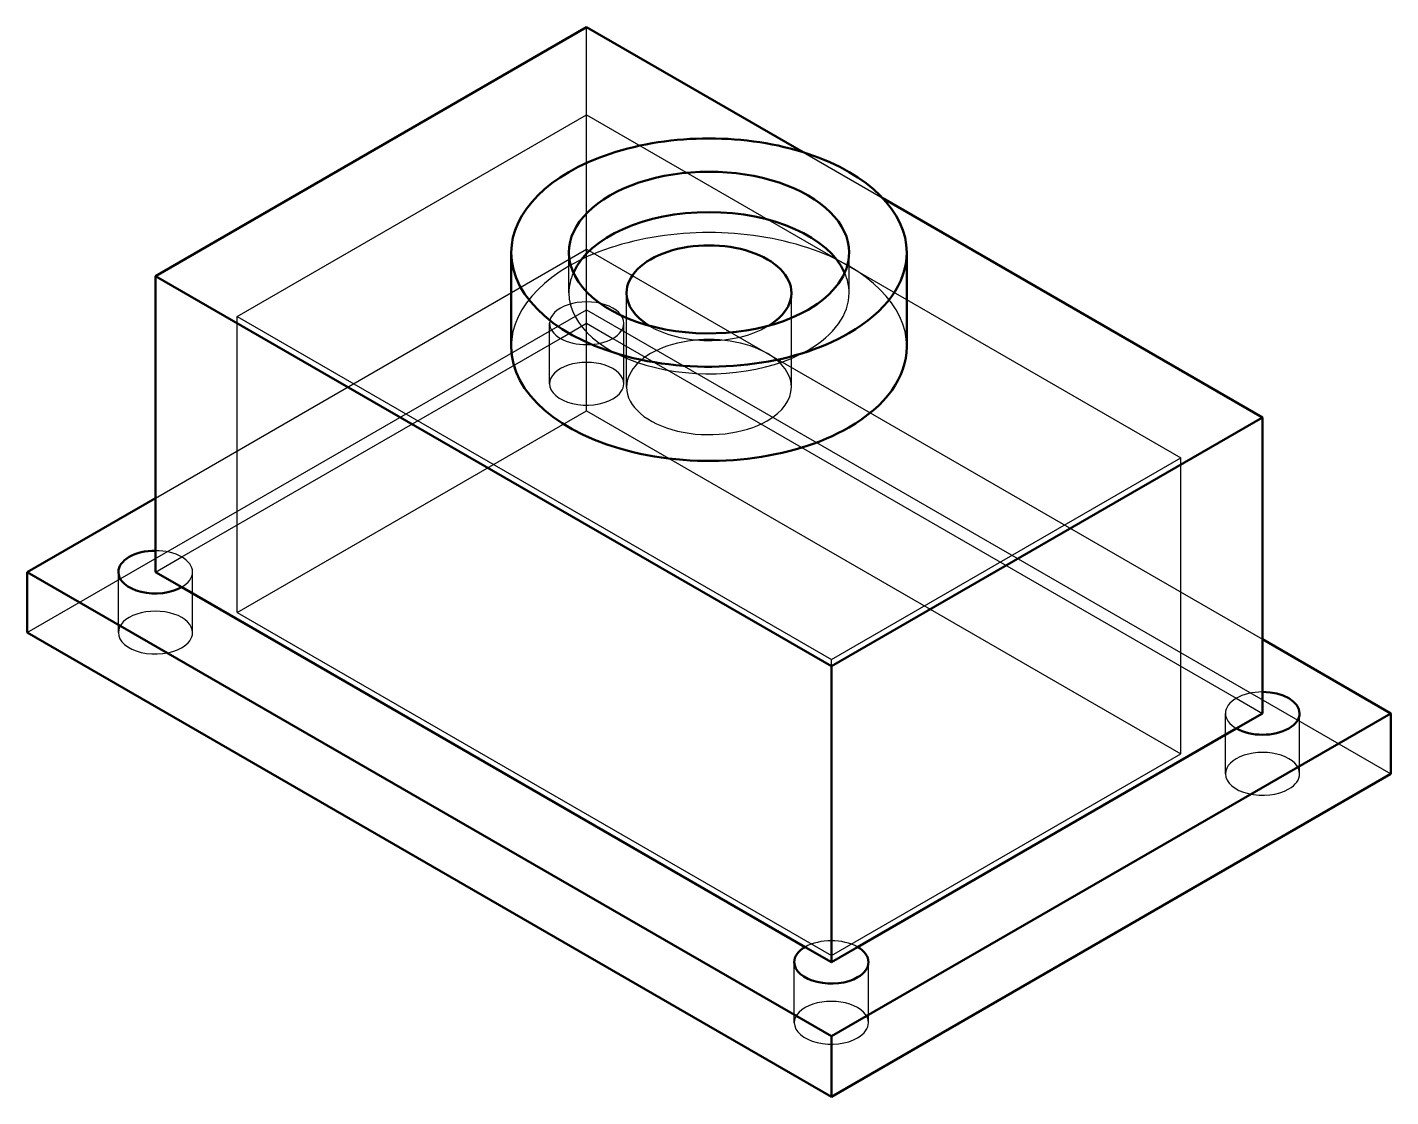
# Model space of a CAD drawing. Header units: millimetres. Extents: x 41 to 831, y 11 to 584.
# Drawn here: x 336.2 to 551.3, y 340.6 to 509.4 of the extents above; entities that cross this region are included whole.
import ezdxf

# ---------------------------------------------------------------- set-up
doc = ezdxf.new("R2010")
doc.units = ezdxf.units.MM
doc.layers.add('hidden', color=7, linetype='Continuous', lineweight=25)
doc.layers.add('part', color=7, linetype='Continuous', lineweight=50)

msp = doc.modelspace()

# ---------------------------------------------------------------- linework, layer by layer
at = {"layer": 'hidden'}
for p, q in [((424.45, 462.66), (424.45, 509.37)), ((369.29, 463.72), (424.45, 495.57)), ((424.45, 495.57), (518.21, 441.43)), ((424.45, 448.86), (424.45, 495.57)), ((458.59, 489.65), (471.19, 482.38)), ((356.42, 435.07), (424.45, 474.34)), ((421.65, 467.44), (421.65, 473.81)), ((424.45, 464.79), (424.45, 474.34)), ((424.45, 474.34), (531.08, 412.78)), ((465.85, 467.44), (465.85, 473.81)), ((430.75, 452.58), (430.75, 467.44)), ((456.75, 452.58), (456.75, 467.44)), ((336.2, 413.84), (424.45, 464.79)), ((424.45, 464.79), (551.3, 391.55)), ((369.29, 463.72), (463.05, 409.59)), ((369.29, 417.02), (369.29, 463.72)), ((418.6, 453.11), (418.6, 462.66)), ((420.31, 460.27), (424.45, 462.66)), ((424.45, 462.66), (428.58, 460.27)), ((430.3, 453.11), (430.3, 462.66)), ((360.56, 425.78), (420.31, 460.27)), ((428.58, 460.27), (526.94, 403.49)), ((369.29, 417.02), (424.45, 448.86)), ((424.45, 448.86), (518.21, 394.73)), ((463.05, 409.59), (518.21, 441.43)), ((518.21, 394.73), (518.21, 441.43)), ((356.42, 423.39), (360.56, 425.78)), ((350.57, 413.84), (350.57, 423.39)), ((362.27, 413.84), (362.27, 423.39)), ((369.29, 417.02), (463.05, 362.89)), ((463.05, 362.89), (463.05, 409.59)), ((526.94, 403.49), (531.08, 401.1)), ((525.23, 391.55), (525.23, 401.1)), ((536.93, 391.55), (536.93, 401.1)), ((463.05, 362.89), (518.21, 394.73)), ((457.2, 352.27), (457.2, 361.83)), ((468.9, 352.27), (468.9, 361.83))]:
    msp.add_line(p, q, dxfattribs=at)
for centre, major_axis, start_param, end_param in [((443.75, 458.95), (31.2, 0), 0, 3.141593), ((443.75, 467.44), (22.1, 0), 2.889359, 3.141593), ((443.75, 467.44), (22.1, 0), 0, 0.252233), ((443.75, 467.44), (22.1, 0), 3.141593, 5.497787), ((443.75, 467.44), (22.1, 0), 5.497787, 6.283185), ((424.45, 462.66), (5.85, 0), 0, 3.141593), ((424.45, 462.66), (5.85, 0), 3.141593, 3.926991), ((424.45, 462.66), (5.85, 0), 5.497787, 6.283185), ((443.75, 467.44), (13, 0), 3.902293, 5.497787), ((443.75, 467.44), (13, 0), 5.497787, 5.522485), ((424.45, 462.66), (5.85, 0), 3.926991, 5.497787), ((443.75, 452.58), (13, 0), 0, 3.141593), ((424.45, 453.11), (5.85, 0), 0, 3.141593), ((424.45, 453.11), (5.85, 0), 3.141593, 5.497787), ((424.45, 453.11), (5.85, 0), 5.497787, 6.283185), ((443.75, 452.58), (13, 0), 3.141593, 5.497787), ((443.75, 452.58), (13, 0), 5.497787, 6.283185), ((356.42, 423.39), (5.85, 0), 0.785398, 1.570796), ((356.42, 423.39), (5.85, 0), 0, 0.785398), ((356.42, 423.39), (5.85, 0), 5.497787, 6.283185), ((356.42, 413.84), (5.85, 0), 0, 3.141593), ((356.42, 413.84), (5.85, 0), 3.141593, 5.497787), ((356.42, 413.84), (5.85, 0), 5.497787, 6.283185), ((531.08, 401.1), (5.85, 0), 1.570796, 2.356194), ((531.08, 401.1), (5.85, 0), 2.356194, 3.141593), ((531.08, 401.1), (5.85, 0), 3.141593, 3.926991), ((531.08, 391.55), (5.85, 0), 0, 3.141593), ((531.08, 391.55), (5.85, 0), 3.141593, 5.497787), ((531.08, 391.55), (5.85, 0), 5.497787, 6.283185), ((463.05, 361.83), (5.85, 0), 0.785398, 2.356194), ((463.05, 352.27), (5.85, 0), 0, 3.141593), ((463.05, 352.27), (5.85, 0), 3.141593, 5.497787), ((463.05, 352.27), (5.85, 0), 5.497787, 6.283185)]:
    msp.add_ellipse(centre, major_axis=major_axis, ratio=0.57735, start_param=start_param, end_param=end_param, dxfattribs=at)
at = {"layer": 'part'}
for p, q in [((356.42, 470.09), (424.45, 509.37)), ((424.45, 509.37), (458.59, 489.65)), ((471.19, 482.38), (531.08, 447.8)), ((412.55, 458.95), (412.55, 473.81)), ((474.95, 458.95), (474.95, 473.81)), ((356.42, 470.09), (463.05, 408.53)), ((356.42, 423.39), (356.42, 470.09)), ((463.05, 408.53), (531.08, 447.8)), ((531.08, 401.1), (531.08, 447.8)), ((336.2, 423.39), (356.42, 435.07)), ((336.2, 413.84), (336.2, 423.39)), ((336.2, 423.39), (463.05, 350.15)), ((356.42, 423.39), (360.56, 421)), ((360.56, 421), (458.92, 364.21)), ((336.2, 413.84), (463.05, 340.6)), ((531.08, 412.78), (551.3, 401.1)), ((463.05, 361.83), (463.05, 408.53)), ((463.05, 350.15), (551.3, 401.1)), ((526.94, 398.71), (531.08, 401.1)), ((551.3, 391.55), (551.3, 401.1)), ((467.19, 364.21), (526.94, 398.71)), ((463.05, 340.6), (551.3, 391.55)), ((458.92, 364.21), (463.05, 361.83)), ((463.05, 361.83), (467.19, 364.21)), ((463.05, 340.6), (463.05, 350.15))]:
    msp.add_line(p, q, dxfattribs=at)
for centre, major_axis, start_param, end_param in [((443.75, 473.81), (31.2, 0), 0, 3.141593), ((443.75, 473.81), (22.1, 0), 0, 3.141593), ((443.75, 467.44), (22.1, 0), 0.252233, 2.889359), ((443.75, 473.81), (31.2, 0), 3.141593, 5.497787), ((443.75, 473.81), (22.1, 0), 3.141593, 5.497787), ((443.75, 467.44), (13, 0), 0, 3.141593), ((443.75, 473.81), (22.1, 0), 5.497787, 6.283185), ((443.75, 473.81), (31.2, 0), 5.497787, 6.283185), ((443.75, 467.44), (13, 0), 3.141593, 3.902293), ((443.75, 467.44), (13, 0), 5.522485, 6.283185), ((443.75, 458.95), (31.2, 0), 3.141593, 5.497787), ((443.75, 458.95), (31.2, 0), 5.497787, 6.283185), ((356.42, 423.39), (5.85, 0), 1.570796, 3.141593), ((356.42, 423.39), (5.85, 0), 3.141593, 5.497787), ((531.08, 401.1), (5.85, 0), 0, 1.570796), ((531.08, 401.1), (5.85, 0), 5.497787, 6.283185), ((531.08, 401.1), (5.85, 0), 3.926991, 5.497787), ((463.05, 361.83), (5.85, 0), 2.356194, 3.141593), ((463.05, 361.83), (5.85, 0), 0, 0.785398), ((463.05, 361.83), (5.85, 0), 3.141593, 5.497787), ((463.05, 361.83), (5.85, 0), 5.497787, 6.283185)]:
    msp.add_ellipse(centre, major_axis=major_axis, ratio=0.57735, start_param=start_param, end_param=end_param, dxfattribs=at)

doc.saveas('drawing.dxf')
